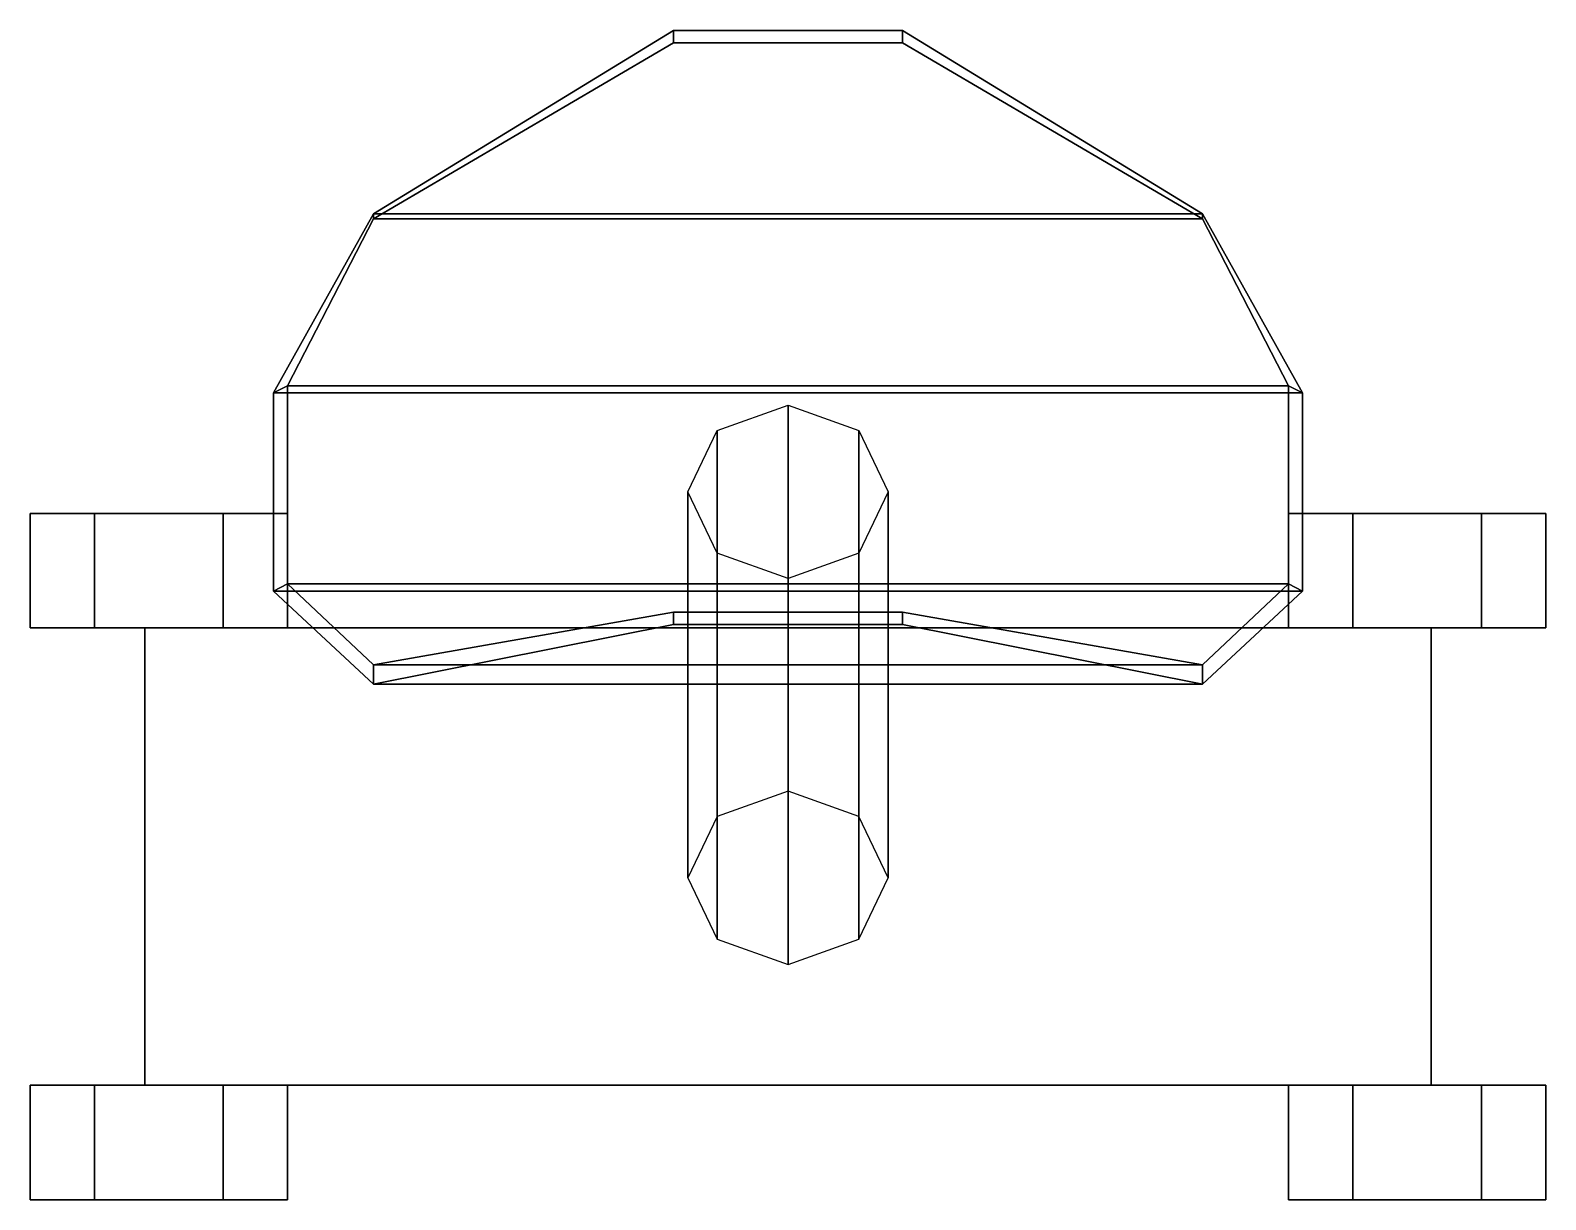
# Model space of a CAD drawing. Extents: x -0.53 to 0.53, y -0.22 to 0.6.
import ezdxf

# ---------------------------------------------------------------- set-up
doc = ezdxf.new("R2010")
doc.units = 0
doc.layers.get('0').update_dxf_attribs({"linetype": 'CONTINUOUS'})

msp = doc.modelspace()

# ---------------------------------------------------------------- linework, layer by layer
for points in [[(-0.29, 0.4695, 0.5878), (-0.08, 0.5978, 0.71), (0.08, 0.5978, 0.71), (0.29, 0.4695, 0.5878)], [(-0.08, 0.5892, 0.715), (-0.08, 0.5978, 0.71), (-0.29, 0.4695, 0.5878), (-0.29, 0.4659, 0.6014)], [(0.08, 0.5892, 0.715), (0.08, 0.5978, 0.71), (-0.08, 0.5978, 0.71), (-0.08, 0.5892, 0.715)], [(0.29, 0.4695, 0.5878), (0.08, 0.5978, 0.71), (0.08, 0.5892, 0.715), (0.29, 0.4659, 0.6014)], [(0.29, 0.4659, 0.6014), (0.08, 0.5892, 0.715), (-0.08, 0.5892, 0.715), (-0.29, 0.4659, 0.6014)], [(-0.29, 0.4659, 0.6014), (-0.29, 0.4695, 0.5878), (-0.36, 0.3443, 0.5908), (-0.35, 0.3493, 0.5995)], [(-0.36, 0.3443, 0.5908), (-0.29, 0.4695, 0.5878), (0.29, 0.4695, 0.5878), (0.36, 0.3443, 0.5908)], [(0.36, 0.3443, 0.5908), (0.29, 0.4695, 0.5878), (0.29, 0.4659, 0.6014), (0.35, 0.3493, 0.5995)], [(0.35, 0.3493, 0.5995), (0.29, 0.4659, 0.6014), (-0.29, 0.4659, 0.6014), (-0.35, 0.3493, 0.5995)], [(-0.35, 0.3493, 0.5995), (-0.36, 0.3443, 0.5908), (-0.36, 0.2057, 0.6708), (-0.35, 0.2107, 0.6795)], [(-0.36, 0.2057, 0.6708), (-0.36, 0.3443, 0.5908), (0.36, 0.3443, 0.5908), (0.36, 0.2057, 0.6708)], [(0.35, 0.2107, 0.6795), (0.35, 0.3493, 0.5995), (-0.35, 0.3493, 0.5995), (-0.35, 0.2107, 0.6795)], [(0.36, 0.2057, 0.6708), (0.36, 0.3443, 0.5908), (0.35, 0.3493, 0.5995), (0.35, 0.2107, 0.6795)], [(0, 0.0656, 0.1282), (-0.0495, 0.0479, 0.1384), (-0.0495, 0.3179, 0.6061), (0, 0.3356, 0.5958)], [(0.0495, 0.0479, 0.1384), (0, 0.0656, 0.1282), (0, 0.3356, 0.5958), (0.0495, 0.3179, 0.6061)], [(-0.0495, 0.0479, 0.1384), (-0.07, 0.005, 0.1632), (-0.07, 0.275, 0.6308), (-0.0495, 0.3179, 0.6061)], [(0.07, 0.005, 0.1632), (0.0495, 0.0479, 0.1384), (0.0495, 0.3179, 0.6061), (0.07, 0.275, 0.6308)], [(-0.07, 0.005, 0.1632), (-0.0495, -0.0379, 0.1879), (-0.0495, 0.2321, 0.6556), (-0.07, 0.275, 0.6308)], [(0.0495, -0.0379, 0.1879), (0.07, 0.005, 0.1632), (0.07, 0.275, 0.6308), (0.0495, 0.2321, 0.6556)], [(-0.53, 0.18, 0.09), (-0.485, 0.18, 0.1679), (-0.485, 0.26, 0.1679), (-0.53, 0.26, 0.09)], [(-0.485, 0.18, 0.0121), (-0.53, 0.18, 0.09), (-0.53, 0.26, 0.09), (-0.485, 0.26, 0.0121)], [(-0.485, 0.26, 0.1679), (-0.395, 0.26, 0.1679), (-0.35, 0.26, 0.09), (-0.53, 0.26, 0.09)], [(-0.53, 0.26, 0.09), (-0.35, 0.26, 0.09), (-0.395, 0.26, 0.0121), (-0.485, 0.26, 0.0121)], [(-0.485, 0.18, 0.1679), (-0.395, 0.18, 0.1679), (-0.395, 0.26, 0.1679), (-0.485, 0.26, 0.1679)], [(-0.395, 0.18, 0.0121), (-0.485, 0.18, 0.0121), (-0.485, 0.26, 0.0121), (-0.395, 0.26, 0.0121)], [(-0.395, 0.18, 0.1679), (-0.35, 0.18, 0.09), (-0.35, 0.26, 0.09), (-0.395, 0.26, 0.1679)], [(-0.35, 0.18, 0.09), (-0.395, 0.18, 0.0121), (-0.395, 0.26, 0.0121), (-0.35, 0.26, 0.09)], [(0.35, 0.26, 0.09), (0.53, 0.26, 0.09), (0.485, 0.26, 0.0121), (0.395, 0.26, 0.0121)], [(0.395, 0.26, 0.1679), (0.485, 0.26, 0.1679), (0.53, 0.26, 0.09), (0.35, 0.26, 0.09)], [(0.395, 0.18, 0.0121), (0.35, 0.18, 0.09), (0.35, 0.26, 0.09), (0.395, 0.26, 0.0121)], [(0.35, 0.18, 0.09), (0.395, 0.18, 0.1679), (0.395, 0.26, 0.1679), (0.35, 0.26, 0.09)], [(0.485, 0.18, 0.0121), (0.395, 0.18, 0.0121), (0.395, 0.26, 0.0121), (0.485, 0.26, 0.0121)], [(0.395, 0.18, 0.1679), (0.485, 0.18, 0.1679), (0.485, 0.26, 0.1679), (0.395, 0.26, 0.1679)], [(0.53, 0.18, 0.09), (0.485, 0.18, 0.0121), (0.485, 0.26, 0.0121), (0.53, 0.26, 0.09)], [(0.485, 0.18, 0.1679), (0.53, 0.18, 0.09), (0.53, 0.26, 0.09), (0.485, 0.26, 0.1679)], [(-0.0495, -0.0379, 0.1879), (0, -0.0556, 0.1982), (0, 0.2144, 0.6658), (-0.0495, 0.2321, 0.6556)], [(0, -0.0556, 0.1982), (0.0495, -0.0379, 0.1879), (0.0495, 0.2321, 0.6556), (0, 0.2144, 0.6658)], [(-0.36, 0.2057, 0.6708), (-0.29, 0.1405, 0.7778), (-0.29, 0.1541, 0.7814), (-0.35, 0.2107, 0.6795)], [(0.36, 0.2057, 0.6708), (0.29, 0.1405, 0.7778), (-0.29, 0.1405, 0.7778), (-0.36, 0.2057, 0.6708)], [(-0.35, 0.2107, 0.6795), (-0.29, 0.1541, 0.7814), (0.29, 0.1541, 0.7814), (0.35, 0.2107, 0.6795)], [(0.29, 0.1541, 0.7814), (0.29, 0.1405, 0.7778), (0.36, 0.2057, 0.6708), (0.35, 0.2107, 0.6795)], [(-0.29, 0.1405, 0.7778), (-0.08, 0.1822, 0.95), (-0.08, 0.1908, 0.945), (-0.29, 0.1541, 0.7814)], [(-0.29, 0.1541, 0.7814), (-0.08, 0.1908, 0.945), (0.08, 0.1908, 0.945), (0.29, 0.1541, 0.7814)], [(-0.08, 0.1908, 0.945), (-0.08, 0.1822, 0.95), (0.08, 0.1822, 0.95), (0.08, 0.1908, 0.945)], [(0.08, 0.1908, 0.945), (0.08, 0.1822, 0.95), (0.29, 0.1405, 0.7778), (0.29, 0.1541, 0.7814)], [(0.29, 0.1405, 0.7778), (0.08, 0.1822, 0.95), (-0.08, 0.1822, 0.95), (-0.29, 0.1405, 0.7778)], [(-0.53, 0.18, 0.09), (-0.35, 0.18, 0.09), (-0.395, 0.18, 0.1679), (-0.485, 0.18, 0.1679)], [(-0.485, 0.18, 0.0121), (-0.395, 0.18, 0.0121), (-0.35, 0.18, 0.09), (-0.53, 0.18, 0.09)], [(-0.45, 0.18, 0.14), (-0.45, 0.18, 0.05), (-0.45, -0.14, 0.05), (-0.45, -0.14, 0.14)], [(0.45, 0.18, 0.14), (0.45, 0.18, 0.05), (-0.45, 0.18, 0.05), (-0.45, 0.18, 0.14)], [(-0.45, -0.14, 0.05), (-0.45, 0.18, 0.05), (0.45, 0.18, 0.05), (0.45, -0.14, 0.05)], [(0.45, -0.14, 0.14), (0.45, 0.18, 0.14), (-0.45, 0.18, 0.14), (-0.45, -0.14, 0.14)], [(0.395, 0.18, 0.0121), (0.485, 0.18, 0.0121), (0.53, 0.18, 0.09), (0.35, 0.18, 0.09)], [(0.35, 0.18, 0.09), (0.53, 0.18, 0.09), (0.485, 0.18, 0.1679), (0.395, 0.18, 0.1679)], [(0.45, -0.14, 0.05), (0.45, 0.18, 0.05), (0.45, 0.18, 0.14), (0.45, -0.14, 0.14)], [(-0.53, -0.14, 0.09), (-0.35, -0.14, 0.09), (-0.395, -0.14, 0.0121), (-0.485, -0.14, 0.0121)], [(-0.485, -0.14, 0.1679), (-0.395, -0.14, 0.1679), (-0.35, -0.14, 0.09), (-0.53, -0.14, 0.09)], [(-0.485, -0.22, 0.0121), (-0.53, -0.22, 0.09), (-0.53, -0.14, 0.09), (-0.485, -0.14, 0.0121)], [(-0.53, -0.22, 0.09), (-0.485, -0.22, 0.1679), (-0.485, -0.14, 0.1679), (-0.53, -0.14, 0.09)], [(-0.395, -0.22, 0.0121), (-0.485, -0.22, 0.0121), (-0.485, -0.14, 0.0121), (-0.395, -0.14, 0.0121)], [(-0.485, -0.22, 0.1679), (-0.395, -0.22, 0.1679), (-0.395, -0.14, 0.1679), (-0.485, -0.14, 0.1679)], [(-0.45, -0.14, 0.14), (-0.45, -0.14, 0.05), (0.45, -0.14, 0.05), (0.45, -0.14, 0.14)], [(-0.35, -0.22, 0.09), (-0.395, -0.22, 0.0121), (-0.395, -0.14, 0.0121), (-0.35, -0.14, 0.09)], [(-0.395, -0.22, 0.1679), (-0.35, -0.22, 0.09), (-0.35, -0.14, 0.09), (-0.395, -0.14, 0.1679)], [(0.35, -0.22, 0.09), (0.395, -0.22, 0.1679), (0.395, -0.14, 0.1679), (0.35, -0.14, 0.09)], [(0.395, -0.22, 0.0121), (0.35, -0.22, 0.09), (0.35, -0.14, 0.09), (0.395, -0.14, 0.0121)], [(0.395, -0.14, 0.1679), (0.485, -0.14, 0.1679), (0.53, -0.14, 0.09), (0.35, -0.14, 0.09)], [(0.35, -0.14, 0.09), (0.53, -0.14, 0.09), (0.485, -0.14, 0.0121), (0.395, -0.14, 0.0121)], [(0.395, -0.22, 0.1679), (0.485, -0.22, 0.1679), (0.485, -0.14, 0.1679), (0.395, -0.14, 0.1679)], [(0.485, -0.22, 0.0121), (0.395, -0.22, 0.0121), (0.395, -0.14, 0.0121), (0.485, -0.14, 0.0121)], [(0.485, -0.22, 0.1679), (0.53, -0.22, 0.09), (0.53, -0.14, 0.09), (0.485, -0.14, 0.1679)], [(0.53, -0.22, 0.09), (0.485, -0.22, 0.0121), (0.485, -0.14, 0.0121), (0.53, -0.14, 0.09)], [(-0.485, -0.22, 0.0121), (-0.395, -0.22, 0.0121), (-0.35, -0.22, 0.09), (-0.53, -0.22, 0.09)], [(-0.53, -0.22, 0.09), (-0.35, -0.22, 0.09), (-0.395, -0.22, 0.1679), (-0.485, -0.22, 0.1679)], [(0.35, -0.22, 0.09), (0.53, -0.22, 0.09), (0.485, -0.22, 0.1679), (0.395, -0.22, 0.1679)], [(0.395, -0.22, 0.0121), (0.485, -0.22, 0.0121), (0.53, -0.22, 0.09), (0.35, -0.22, 0.09)]]:
    msp.add_3dface(points)

doc.saveas('drawing.dxf')
